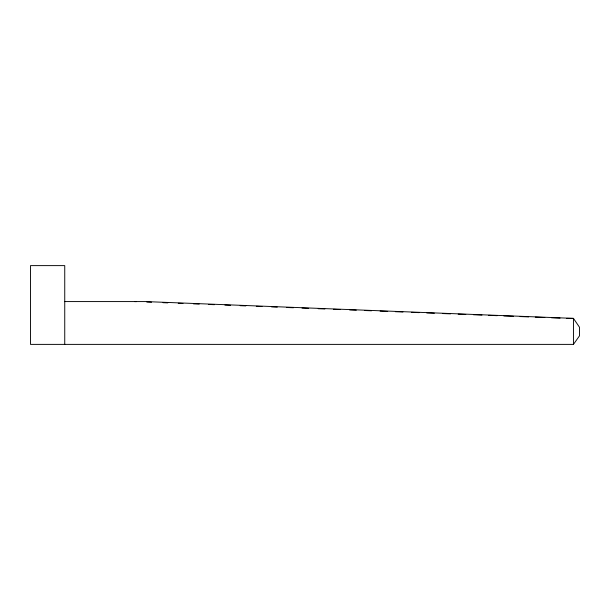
<?xml version="1.0" encoding="UTF-8"?>
<svg xmlns="http://www.w3.org/2000/svg" width="610" height="610" viewBox="0 0 610 610"><rect width="100%" height="100%" fill="white"/><g stroke="black" fill="none" stroke-linecap="round" stroke-linejoin="round"><path stroke-width="0.91" d="M64.744 344.383L64.744 265.617L30.5 265.617L30.5 344.383L573.453 344.383L579.5 335.82L579.5 327.257L573.446 318.374L145.523 301.576L64.515 301.576M566.721 318.374L573.446 318.374L573.453 344.383M134.444 301.576L136.343 301.653M146.819 302.057L151.577 302.24M163.007 302.682L167.765 302.873M178.242 303.277L183 303.46M193.477 303.871L199.188 304.093M208.712 304.459L214.423 304.68M224.899 305.091L230.61 305.313M240.134 305.686L245.845 305.907M256.314 306.312L262.033 306.533M271.549 306.906L277.268 307.127M286.784 307.493L293.456 307.753M302.019 308.088L308.683 308.347M318.206 308.713L324.871 308.973M333.441 309.308L340.106 309.567M349.629 309.941L356.293 310.193M364.864 310.528L371.528 310.787M380.099 311.123L387.716 311.42M395.333 311.71L402.951 312.007M411.521 312.343L419.139 312.64M426.756 312.938L434.373 313.227M442.944 313.563L450.561 313.86M458.179 314.158L465.796 314.447M473.413 314.745L481.976 315.08M488.648 315.339L497.211 315.675M503.875 315.934L513.399 316.3M520.063 316.56L528.634 316.895M535.298 317.154L544.821 317.52M551.486 317.779L560.056 318.115"/></g></svg>
